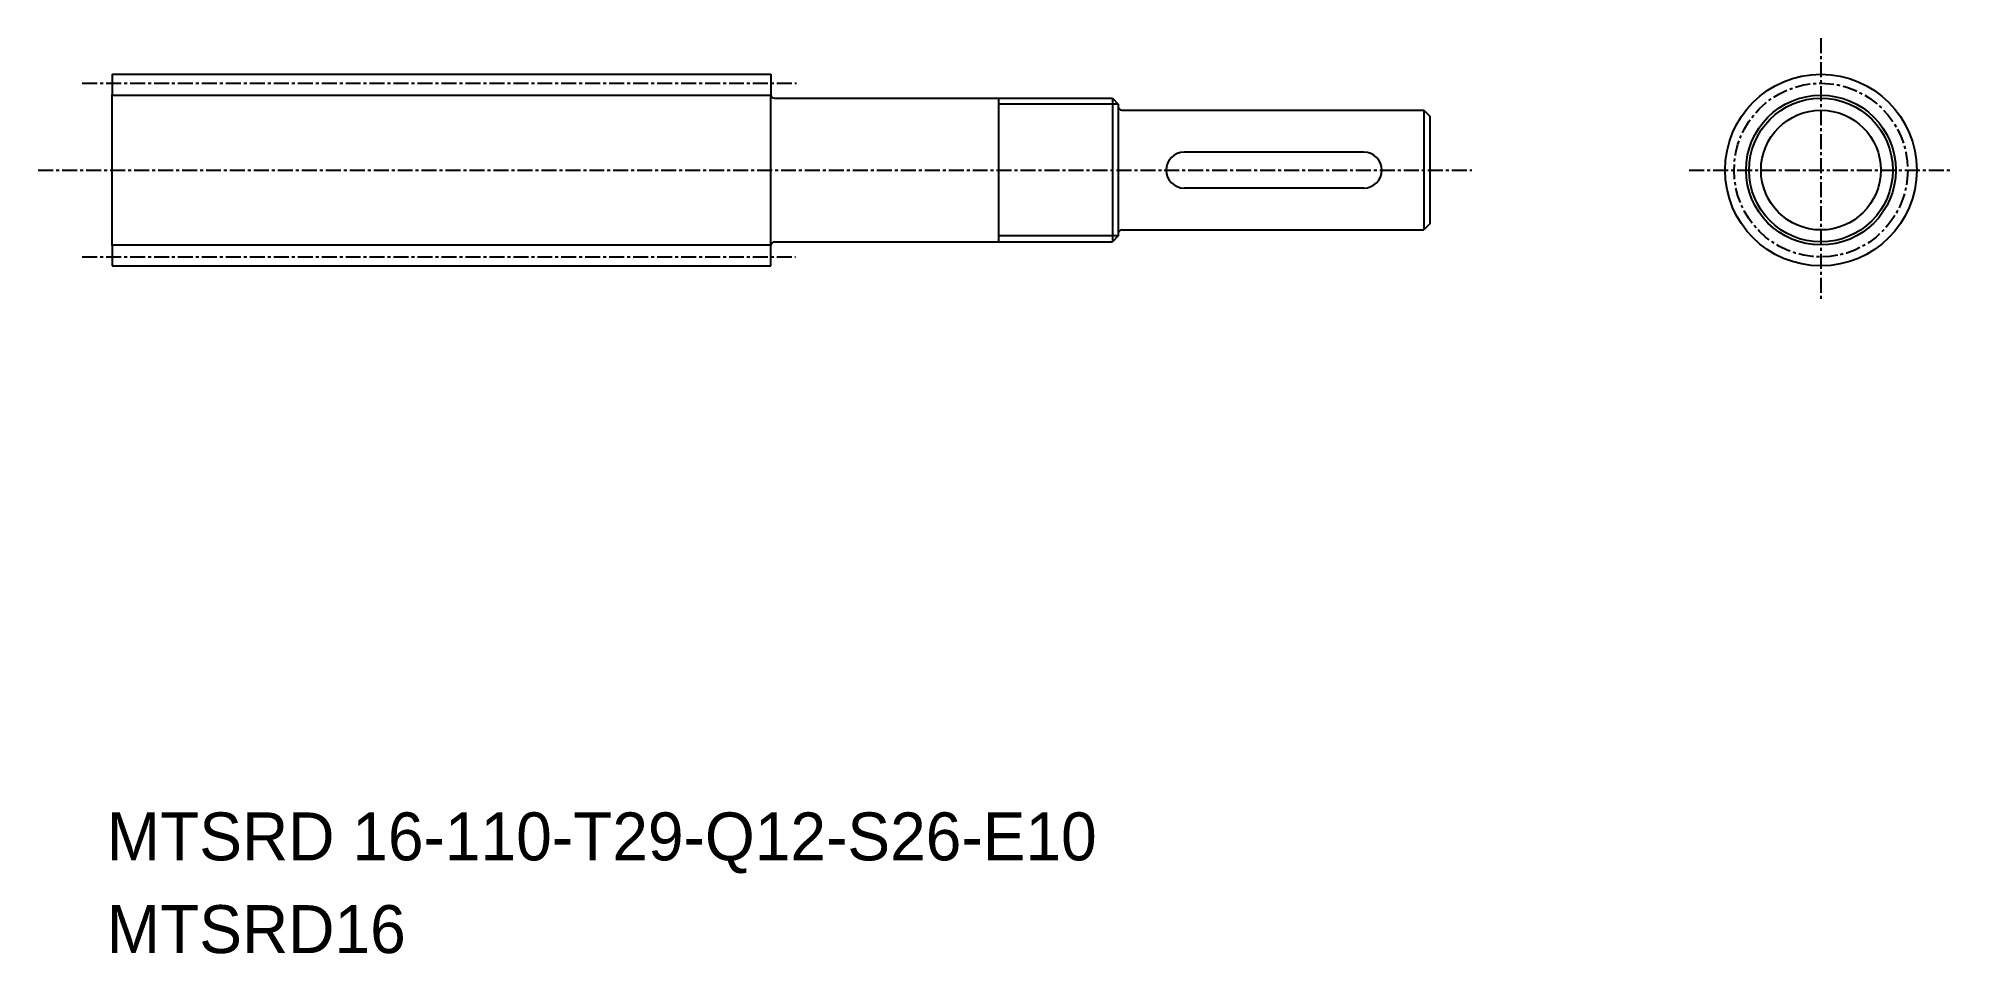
# Model space of a CAD drawing. Extents: x 102 to 262, y 36 to 113.
import ezdxf

# ---------------------------------------------------------------- set-up
doc = ezdxf.new("R2010")
doc.units = 0
doc.linetypes.add('CENTER', pattern=[2, 1.25, -0.25, 0.25, -0.25])
doc.layers.get('0').update_dxf_attribs({"linetype": 'CONTINUOUS'})
doc.layers.add('CENTER', color=1, linetype='CENTER')

msp = doc.modelspace()

# ---------------------------------------------------------------- linework, layer by layer
at = {"color": 7, "linetype": 'CONTINUOUS'}
for p, q in [((107.99, 109.76), (162.99, 109.76)), ((107.99, 109.76), (107.99, 108.06)), ((162.99, 109.76), (162.99, 108.06)), ((107.99, 95.46), (107.99, 108.06)), ((162.99, 95.46), (162.99, 108.06)), ((163.29, 107.76), (191.49, 107.76)), ((181.99, 107.76), (181.99, 95.76)), ((191.49, 107.76), (191.99, 107.26)), ((191.49, 107.76), (191.49, 95.76)), ((191.99, 107.26), (191.99, 96.26)), ((192.29, 106.76), (217.49, 106.76)), ((217.49, 106.76), (217.49, 96.76)), ((217.49, 106.76), (217.99, 106.26)), ((217.99, 106.26), (217.99, 97.26)), ((212.49, 103.26), (197.49, 103.26)), ((217.99, 103.76), (217.99, 103.76)), ((217.99, 101.76), (217.99, 101.76)), ((212.49, 100.26), (197.49, 100.26)), ((191.99, 96.26), (191.49, 95.76)), ((192.29, 96.76), (217.49, 96.76)), ((217.99, 97.26), (217.49, 96.76)), ((107.99, 95.46), (107.99, 93.76)), ((162.99, 93.76), (162.99, 95.46)), ((163.29, 95.76), (191.49, 95.76)), ((107.99, 93.76), (162.99, 93.76))]:
    msp.add_line(p, q, dxfattribs=at)
at = {"color": 3, "linetype": 'CONTINUOUS'}
for p, q in [((107.99, 108.01), (162.99, 108.01)), ((191.99, 107.26), (181.99, 107.26)), ((191.99, 96.26), (181.99, 96.26)), ((107.99, 95.51), (162.99, 95.51))]:
    msp.add_line(p, q, dxfattribs=at)
at = {"color": 7, "linetype": 'CONTINUOUS'}
for radius in [8, 6, 5]:
    msp.add_circle((250.64, 101.76), radius, dxfattribs=at)
at = {"color": 3, "linetype": 'CONTINUOUS'}
msp.add_circle((250.64, 101.76), 6.25, dxfattribs=at)
at = {"color": 7, "linetype": 'CONTINUOUS'}
for centre, radius, start, end in [((163.29, 108.06), 0.3, 180, 270), ((192.29, 107.06), 0.3, 180, 270), ((197.49, 101.76), 1.5, 90, 270), ((212.49, 101.76), 1.5, 270, 90), ((192.29, 96.46), 0.3, 90, 180), ((163.29, 95.46), 0.3, 90, 180)]:
    msp.add_arc(centre, radius, start, end, dxfattribs=at)
at = {"layer": 'CENTER', "color": 1, "linetype": 'CENTER'}
for p, q in [((250.64, 112.76), (250.64, 90.76)), ((105.49, 109.01), (165.12, 109.01)), ((101.83, 101.76), (221.49, 101.76)), ((239.64, 101.76), (261.64, 101.76)), ((105.49, 94.51), (165.03, 94.51))]:
    msp.add_line(p, q, dxfattribs=at)
msp.add_circle((250.64, 101.76), 7.25, dxfattribs=at)

# ---------------------------------------------------------------- texts
at = {"color": 7, "linetype": 'CONTINUOUS'}
for s, p in [('MTSRD 16-110-T29-Q12-S26-E10', (107.54, 44.14)), ('MTSRD16', (107.54, 36.4))]:
    msp.add_text(s, height=4, dxfattribs=at).set_placement(p)

doc.saveas('drawing.dxf')
